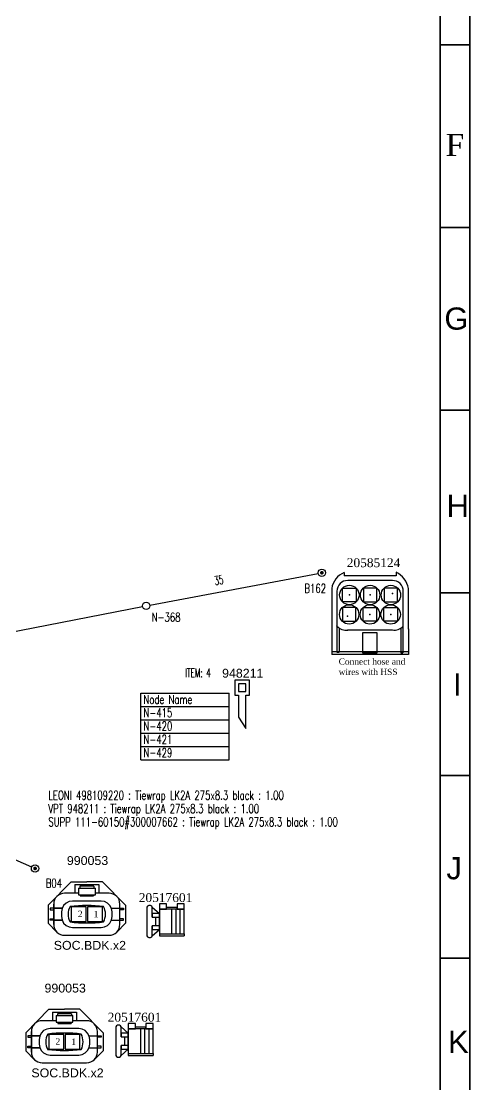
# Model space of a CAD drawing. Header units: millimetres. Extents: x -78 to 6757, y -2226 to 2184.
# Drawn here: x 2667 to 2970, y 779 to 1498 of the extents above; entities that cross this region are included whole.
import ezdxf

# ---------------------------------------------------------------- set-up
doc = ezdxf.new("R2010")
doc.units = ezdxf.units.MM
for name, color, linetype in [('LAYER_0', 7, 'Continuous'), ('Leoni-Framelayer', 7, 'Continuous'), ('SELECTION', 7, 'Continuous'), ('SYMBOLS', 7, 'Continuous')]:
    doc.layers.add(name, color=color, linetype=linetype)
doc.styles.add('HS-BUNDLE-DIMENSION', font='ROMANS.SHX', dxfattribs={"width": 0.6, "height": 6})
doc.styles.add('HS-COMP-DESCRIPTION', font='romans.shx', dxfattribs={"width": 0.6, "height": 6})
doc.styles.add('HS-MULTI-LOCATION-COMP', font='ROMANS.SHX', dxfattribs={"width": 0.7, "height": 6})
doc.styles.add('HS-NODE', font='ROMANS.SHX', dxfattribs={"width": 0.7, "height": 6})
doc.styles.add('HS-PART-NO', font='ROMANS.SHX', dxfattribs={"width": 0.7, "height": 6})
doc.styles.get("Standard").update_dxf_attribs({"font": 'TIMES.TTF'})
doc.linetypes.add('20739100', pattern='A,0.0001,-0.2,[132,ltypeshp.shx,S=0.2,R=0,X=-0.2,Y=0],-0.2', length=0.4001)
doc.linetypes.add('20739101', pattern='A,0.0001,-0.2,[132,ltypeshp.shx,S=0.2,R=0,X=-0.2,Y=0],-0.2', length=0.4001)
doc.linetypes.add('ZIPPED_TUBE', pattern='A,0.0001,-0.25,["~",Standard,S=1,R=0,X=-0.3,Y=-0.6],-0.25', length=0.5001)

# ---------------------------------------------------------------- blocks, each defined once
blk = doc.blocks.new('1st page')
at = {"color": 92, "linetype": 'Continuous'}
blk.add_lwpolyline([(0, 0), (0, 2100), (2970.01, 2100), (2970.01, 0), (0, 0), (0, 0)], dxfattribs=at)
at = {"layer": 'Leoni-Framelayer', "linetype": 'Continuous', "lineweight": 35}
for points in [[(0, 0), (2970, 0), (2970, 2100), (0, 2100)], [(20, 20), (2950, 20), (2950, 2080), (20, 2080)]]:
    blk.add_lwpolyline(points, close=True, dxfattribs=at)
blk = doc.blocks.new('A$C64EA2A09')
at = {"layer": 'LAYER_0', "color": 7}
for points in [[(10.9, 25.35), (0, 14.22)], [(10.9, 25.35), (12.54, 25.35)], [(12.54, 25.35), (18.24, 25.35)], [(23.95, 25.35), (18.24, 25.35)], [(25.59, 25.35), (23.95, 25.35)], [(25.59, 25.35), (36.49, 14.22)], [(12.54, 23.99), (23.95, 23.99)], [(12.54, 23.99), (12.54, 19.91)], [(14.32, 22.33), (22.28, 22.33)], [(14.32, 22.33), (14.32, 19.21)], [(14.93, 23.18), (14.93, 22.33)], [(21.56, 23.18), (14.93, 23.18)], [(21.56, 23.18), (21.56, 22.33)], [(22.28, 19.21), (22.28, 22.33)], [(23.95, 23.99), (23.95, 19.91)], [(6.3, 8.82), (6.55, 7.24), (7.28, 5.81), (8.41, 4.68), (9.84, 3.95), (11.42, 3.7), (25.07, 3.7), (26.65, 3.95), (28.07, 4.68), (29.21, 5.81), (29.94, 7.24), (30.19, 8.82), (30.19, 11.09), (29.93, 12.67), (29.21, 14.1), (28.07, 15.23), (26.64, 15.96), (25.07, 16.21), (11.42, 16.21), (9.84, 15.96), (8.41, 15.23), (7.28, 14.1), (6.55, 12.67), (6.3, 11.09), (6.3, 8.82)], [(14.32, 19.91), (7.72, 19.91)], [(14.32, 19.21), (22.28, 19.21)], [(15.05, 19.21), (15.05, 18.63)], [(15.05, 18.63), (21.43, 18.63)], [(21.43, 19.21), (21.43, 18.63)], [(28.76, 19.91), (22.28, 19.91)], [(0, 14.22), (0, 5.69)], [(2.6, 12.8), (0.85, 12.8), (0.85, 12.1), (2.6, 12.1)], [(2.6, 14.79), (2.6, 5.12)], [(2.6, 5.12), (2.6, 14.79)], [(6.64, 12.8), (2.6, 12.8)], [(6.64, 12.8), (2.6, 12.8)], [(2.6, 12.8), (6.64, 12.8)], [(2.6, 12.8), (2.75, 12.8)], [(2.6, 12.8), (6.59, 12.8)], [(6.64, 12.8), (2.6, 12.8)], [(6.64, 12.8), (2.6, 12.8)], [(10.89, 6.45), (17.89, 6.45), (17.89, 13.45), (10.89, 13.45), (10.89, 6.45)], [(18.59, 6.45), (25.59, 6.45), (25.59, 13.45), (18.59, 13.45), (18.59, 6.45)], [(29.89, 12.8), (33.88, 12.8)], [(29.89, 12.8), (33.88, 12.8)], [(29.89, 12.8), (33.88, 12.8)], [(33.88, 5.12), (33.88, 14.79)], [(33.88, 12.8), (35.63, 12.8), (35.63, 12.1), (33.88, 12.1)], [(36.49, 14.22), (36.49, 5.69)], [(0, 5.69), (4.1, 1.5)], [(2.6, 7.11), (0.85, 7.11), (0.85, 7.81), (2.6, 7.81)], [(6.64, 7.11), (2.6, 7.11)], [(6.64, 7.11), (2.6, 7.11)], [(2.6, 7.11), (6.59, 7.11)], [(6.64, 7.11), (2.6, 7.11)], [(6.64, 7.11), (2.6, 7.11)], [(2.6, 7.11), (6.64, 7.11)], [(2.6, 7.11), (2.75, 7.11)], [(29.89, 7.11), (33.88, 7.11)], [(36.49, 5.69), (32.38, 1.5)], [(33.88, 7.11), (35.63, 7.11), (35.63, 7.81), (33.88, 7.81)], [(7.72, 0), (28.76, 0)]]:
    blk.add_lwpolyline(points, dxfattribs=at)
for centre, radius, start, end in [((7.72, 14.79), 5.12, 90, 180), ((28.76, 14.79), 5.12, 0, 90), ((17.26, 9.95), 7.84, 152.22, 207.79), ((18.24, -51.27), 65.36, 83.032, 96.966), ((19.23, 9.95), 7.84, 332.21, 27.775), ((7.72, 5.12), 5.12, 180, 270), ((18.24, 71.18), 65.36, 263.03, 276.97), ((28.76, 5.12), 5.12, 270, 0)]:
    blk.add_arc(centre, radius, start, end, dxfattribs=at)
at = {"layer": 'LAYER_0', "color": 7, "linetype": 'Continuous', "char_height": 3, "width": 254.9344, "attachment_point": 1}
for s, insert in [('{\\fTimes New Roman|b0|i0|c0|p18;2}', (13.99, 11.61)), ('{\\fTimes New Roman|b0|i0|c0|p18;1}', (21.48, 11.5))]:
    blk.add_mtext(s, dxfattribs=dict(at, insert=insert))
blk = doc.blocks.new('A$C1EE12CA1')
at = {"layer": 'LAYER_0', "color": 7, "linetype": 'Continuous', "xscale": 1.430000000000007, "yscale": 1.43, "zscale": 1.43}
blk.add_blockref('A$C64EA2A09', (0, 12.32), dxfattribs=at)
at = {"layer": 'LAYER_0', "color": 7, "linetype": 'Continuous', "char_height": 6, "width": 590.658, "attachment_point": 1}
for s, insert in [('{\\fArial|b0|i0|c0|p32;990053}', (12.6, 65.86)), ('{\\fArial|b0|i0|c0|p32;SOC.BDK.x2}', (3.71, 8.53))]:
    blk.add_mtext(s, dxfattribs=dict(at, insert=insert))
blk = doc.blocks.new('418889900')
at = {"layer": 'LAYER_0', "color": 7, "linetype": 'Continuous'}
blk.add_blockref('A$C1EE12CA1', (279.03, 66.26), dxfattribs=at)
blk = doc.blocks.new('418920409')
at = {"layer": 'SELECTION', "color": 7, "linetype": 'Continuous'}
for p, q in [((-307.47, -9.19), (-307.47, -11.48)), ((-272.4, -9), (-272.4, -11.48)), ((-312.36, -45.5), (-312.36, -45.3)), ((-312.36, -45.3), (-312.36, -63.06)), ((-310.8, -46.62), (-310.8, -63.08)), ((-269.22, -47.09), (-269.22, -63.55)), ((-267.71, -45.76), (-267.71, -63.52)), ((-312.36, -63.08), (-310.83, -63.08)), ((-269.23, -63.55), (-267.69, -63.55))]:
    blk.add_line(p, q, dxfattribs=at)
blk.add_lwpolyline([(-294.76, -49.69), (-285.28, -49.69), (-285.28, -63.69), (-294.76, -63.69)], close=True, dxfattribs=at)
at = {"layer": 'SELECTION', "color": 7}
for p in [(-303.98, -24.34), (-289.94, -24.34), (-274.8, -23.25), (-305.19, -38.57), (-290.06, -37.47), (-276.01, -37.47)]:
    blk.add_point(p, dxfattribs=at)
at = {"layer": 'SYMBOLS', "color": 7}
for points in [[(-272.4, -11.48), (-307.47, -11.48)], [(-315.92, -19.92), (-315.92, -64.48)], [(-308.54, -28.9), (-308.54, -19.78), (-299.42, -19.78), (-299.42, -28.9), (-308.54, -28.9)], [(-274.8, -14.51), (-305.07, -14.51)], [(-285.38, -28.9), (-285.38, -19.78), (-294.49, -19.78), (-294.49, -28.9), (-285.38, -28.9)], [(-271.33, -28.9), (-271.33, -19.78), (-280.45, -19.78), (-280.45, -28.9), (-271.33, -28.9)], [(-263.94, -27.42), (-263.94, -19.92)], [(-312.36, -21.8), (-312.36, -45.5)], [(-267.5, -45.5), (-267.5, -21.8)], [(-263.94, -28.62), (-263.94, -27.42)], [(-263.94, -39.88), (-263.94, -28.62)], [(-308.66, -32.91), (-308.66, -42.03), (-299.54, -42.03), (-299.54, -32.91), (-308.66, -32.91)], [(-285.5, -32.91), (-285.5, -42.03), (-294.61, -42.03), (-294.61, -32.91), (-285.5, -32.91)], [(-271.45, -32.91), (-271.45, -42.03), (-280.57, -42.03), (-280.57, -32.91), (-271.45, -32.91)], [(-263.94, -47.37), (-263.94, -39.88)], [(-274.94, -48.05), (-305.21, -48.05)], [(-263.99, -47.17), (-263.99, -64.49)], [(-264, -62.69), (-315.94, -62.69)], [(-263.99, -64.49), (-315.93, -64.49)]]:
    blk.add_lwpolyline(points, dxfattribs=at)
for centre in [(-303.98, -24.34), (-289.94, -24.34), (-275.89, -24.34), (-304.1, -37.47), (-290.06, -37.47), (-276.01, -37.47)]:
    blk.add_circle(centre, 6.56, dxfattribs=at)
for centre, radius, start, end in [((-302.02, -22.18), 14.09, 112.77653, 170.77234), ((-278.49, -22.44), 14.75, 9.83835, 65.63712), ((-305.07, -21.8), 7.29, 90, 180), ((-274.8, -21.8), 7.29, 0, 90), ((-305.8, -38.52), 9.59, 226.77549, 274.35949), ((-273.69, -39.35), 8.73, 262.71943, 315.15344)]:
    blk.add_arc(centre, radius, start, end, dxfattribs=at)
at = {"layer": 'LAYER_0', "color": 7, "linetype": 'Continuous', "insert": (-305.73, 0.48), "char_height": 6, "width": 590.658, "attachment_point": 1}
blk.add_mtext('{\\fTimes New Roman|b0|i0|c0|p18;20585124}', dxfattribs=at)
blk = doc.blocks.new('492058500')
at = {"layer": 'LAYER_0', "color": 7}
for points in [[(7.94, 21.6), (6.73, 21.6)], [(13.94, 19.2), (18.74, 19.2), (18.74, 22.8), (13.94, 22.8), (13.94, 19.2)], [(25.93, 19.2), (30.74, 19.2), (30.74, 22.8), (25.93, 22.8), (25.93, 19.2)], [(5.53, 20.4), (5.53, 1.2)], [(9.14, 13.8), (9.14, 20.4)], [(9.14, 20.4), (13.94, 16.2)], [(9.14, 13.8), (13.94, 13.8), (13.94, 16.2), (9.14, 16.2), (9.14, 13.8)], [(9.14, 7.8), (9.14, 5.4), (13.94, 5.4), (13.94, 16.2), (9.14, 16.2), (9.14, 13.8)], [(13.94, 2.4), (30.74, 2.4), (30.74, 19.2), (13.94, 19.2), (13.94, 2.4)], [(18.74, 19.2), (18.74, 20.4)], [(18.74, 20.4), (25.93, 20.4)], [(22.17, 19.2), (22.17, 2.4)], [(25.02, 19.2), (25.02, 2.4)], [(25.93, 19.2), (25.93, 20.4)], [(27.88, 19.2), (27.88, 2.4)], [(9.14, 5.4), (13.94, 5.4), (13.94, 7.8), (9.14, 7.8), (9.14, 5.4)], [(9.14, 1.2), (9.14, 7.8)], [(11.53, 7.8), (11.54, 13.8)], [(6.73, 0), (7.94, 0)], [(9.14, 1.2), (13.94, 5.4)], [(13.94, 2.4), (13.94, 1.2)], [(13.94, 1.2), (30.74, 1.2)], [(30.74, 2.4), (30.74, 1.2)]]:
    blk.add_lwpolyline(points, dxfattribs=at)
for centre, start, end in [((6.73, 20.4), 90, 180), ((7.94, 20.4), 0, 90), ((6.73, 1.2), 180, 270), ((7.94, 1.2), 270, 0)]:
    blk.add_arc(centre, 1.2, start, end, dxfattribs=at)
at = {"layer": 'LAYER_0', "color": 7, "linetype": 'Continuous'}
blk.add_text('20517601', height=6, dxfattribs=at).set_placement((0, 24))
blk = doc.blocks.new('498109220')
at = {"layer": 'LAYER_0', "color": 7}
for points in [[(-7.5, 32.5), (-7.5, 22.54), (-4.99, 22.54), (-4.99, 7.64), (0, 0), (0, 22.54), (2.39, 22.54), (2.39, 32.47), (-7.55, 32.47)], [(-5, 30), (-5, 25.02), (-0.02, 25.02), (-0.02, 30), (-5, 30)]]:
    blk.add_lwpolyline(points, dxfattribs=at)
at = {"layer": 'LAYER_0', "color": 7, "linetype": 'Continuous', "insert": (-16.08, 40.27), "char_height": 6, "width": 590.658, "attachment_point": 1}
blk.add_mtext('{\\fArial|b0|i0|c0|p32;948211}', dxfattribs=at)

msp = doc.modelspace()

# ---------------------------------------------------------------- linework, layer by layer
at = {"color": 7, "linetype": '20739101', "ltscale": 8}
for points in [[(2753.57, 1103.46), (2867.51, 1124.88)], [(2502, 1054.57), (2748.66, 1102.52)]]:
    msp.add_lwpolyline(points, dxfattribs=at)
at = {"color": 7, "linetype": 'Continuous'}
for points in [[(2869.34, 1125.34, 1.25, 1.25, 1), (2870.59, 1125.34, 1.25, 1.25, 1)], [(2675.28, 925.4, 1.25, 1.25, 1), (2676.53, 925.4, 1.25, 1.25, 1)]]:
    msp.add_lwpolyline(points, format="xyseb", close=True, dxfattribs=at)
for points in [[(2747.51, 1043.88), (2807.35, 1043.88)], [(2747.51, 998.88), (2747.51, 1043.88)], [(2747.51, 998.88), (2747.51, 1043.88)], [(2747.51, 1043.88), (2807.35, 1043.88)], [(2807.35, 998.88), (2807.35, 1043.88)], [(2807.35, 998.88), (2807.35, 1043.88)], [(2747.51, 1034.88), (2807.35, 1034.88)], [(2747.51, 1025.88), (2807.35, 1025.88)], [(2747.51, 1016.88), (2807.35, 1016.88)], [(2747.51, 1007.88), (2807.35, 1007.88)], [(2747.51, 998.88), (2807.35, 998.88)], [(2747.51, 998.88), (2807.35, 998.88)]]:
    msp.add_lwpolyline(points, dxfattribs=at)
at = {"color": 7, "linetype": '20739100', "ltscale": 8}
msp.add_lwpolyline([(2497.22, 1004.03), (2673.61, 926.41)], dxfattribs=at)
at = {"color": 7, "linetype": 'Continuous'}
for centre in [(2869.96, 1125.34), (2751.11, 1103), (2675.9, 925.4)]:
    msp.add_circle(centre, 2.5, dxfattribs=at)
at = {"layer": 'Leoni-Framelayer', "linetype": 'Continuous', "lineweight": 35}
for p, q in [((2950, 1482.36), (2970, 1482.36)), ((2950, 1358.83), (2970, 1358.83)), ((2950, 1235.3), (2970, 1235.3)), ((2950, 1111.77), (2970, 1111.77)), ((2950, 988.24), (2970, 988.24)), ((2950, 864.71), (2970, 864.71))]:
    msp.add_line(p, q, dxfattribs=at)

# ---------------------------------------------------------------- block references
at = {"linetype": 'ZIPPED_TUBE'}
for name, p in [('1st page', (0, 0)), ('418920409', (3192.53, 1134.65)), ('498109220', (2818.53, 1020.14)), ('418889900', (2405.81, 801.63)), ('492058500', (2746.07, 878.72)), ('418889900', (2390.67, 715.39)), ('492058500', (2725.04, 797.84))]:
    msp.add_blockref(name, p, dxfattribs=at)

# ---------------------------------------------------------------- texts
at = {"color": 1, "linetype": 'Continuous', "ltscale": 8, "style": 'HS-BUNDLE-DIMENSION', "width": 0.6}
msp.add_text('35', height=6, rotation=10.64993, dxfattribs=at).set_placement((2797.73, 1116.85))
at = {"color": 5, "linetype": 'Continuous', "style": 'HS-NODE', "width": 0.7}
for s, p in [('B162', (2858.18, 1111.77)), ('N-368', (2754.86, 1092.33)), ('B04', (2683.19, 912.47))]:
    msp.add_text(s, height=6, dxfattribs=at).set_placement(p)
at = {"color": 42, "linetype": 'Continuous', "style": 'HS-COMP-DESCRIPTION', "width": 0.6}
msp.add_text('ITEM: 4', height=6, dxfattribs=at).set_placement((2777.43, 1054.68))
at = {"color": 1, "linetype": 'Continuous', "style": 'HS-MULTI-LOCATION-COMP', "width": 0.7}
msp.add_text('Node Name', height=6, dxfattribs=at).set_placement((2749.31, 1036.68))
at = {"color": 0, "linetype": 'Continuous', "style": 'HS-MULTI-LOCATION-COMP', "width": 0.7}
for s, p in [('N-415 ', (2749.31, 1027.68)), ('N-420 ', (2749.31, 1018.68)), ('N-421 ', (2749.31, 1009.68)), ('N-429 ', (2749.31, 1000.68))]:
    msp.add_text(s, height=6, dxfattribs=at).set_placement(p)
at = {"color": 200, "linetype": 'Continuous', "style": 'HS-PART-NO', "width": 0.7}
for s, p in [('LEONI 498109220 : Tiewrap LK2A 275x8.3 black : 1.00', (2684.93, 971.88)), ('VPT 948211 : Tiewrap LK2A 275x8.3 black : 1.00', (2684.93, 962.88)), ('SUPP 111-60150#300007662 : Tiewrap LK2A 275x8.3 black : 1.00', (2684.93, 953.88))]:
    msp.add_text(s, height=6, dxfattribs=at).set_placement(p)
at = {"color": 0, "insert": (2881.33, 1067.42), "char_height": 4.2, "width": 57.4087, "attachment_point": 1}
msp.add_mtext('Connect hose and wires with HSS', dxfattribs=at)
at = {"layer": 'Leoni-Framelayer', "linetype": 'Continuous', "lineweight": 35, "char_height": 15, "width": 1.6999, "attachment_point": 1}
for s, insert in [('F', (2953.68, 1422.1)), ('{\\fArial|b0|i0|c0|p34;G}', (2952.85, 1304.71)), ('{\\fArial|b0|i0|c0|p34;H}', (2954.34, 1178.04)), ('{\\fArial|b0|i0|c0|p34;I}', (2958.68, 1057.27)), ('{\\fArial|b0|i0|c0|p34;J}', (2954.23, 933.07)), ('{\\fArial|b0|i0|c0|p34;K}', (2955.33, 815.68))]:
    msp.add_mtext(s, dxfattribs=dict(at, insert=insert))

doc.saveas('drawing.dxf')
